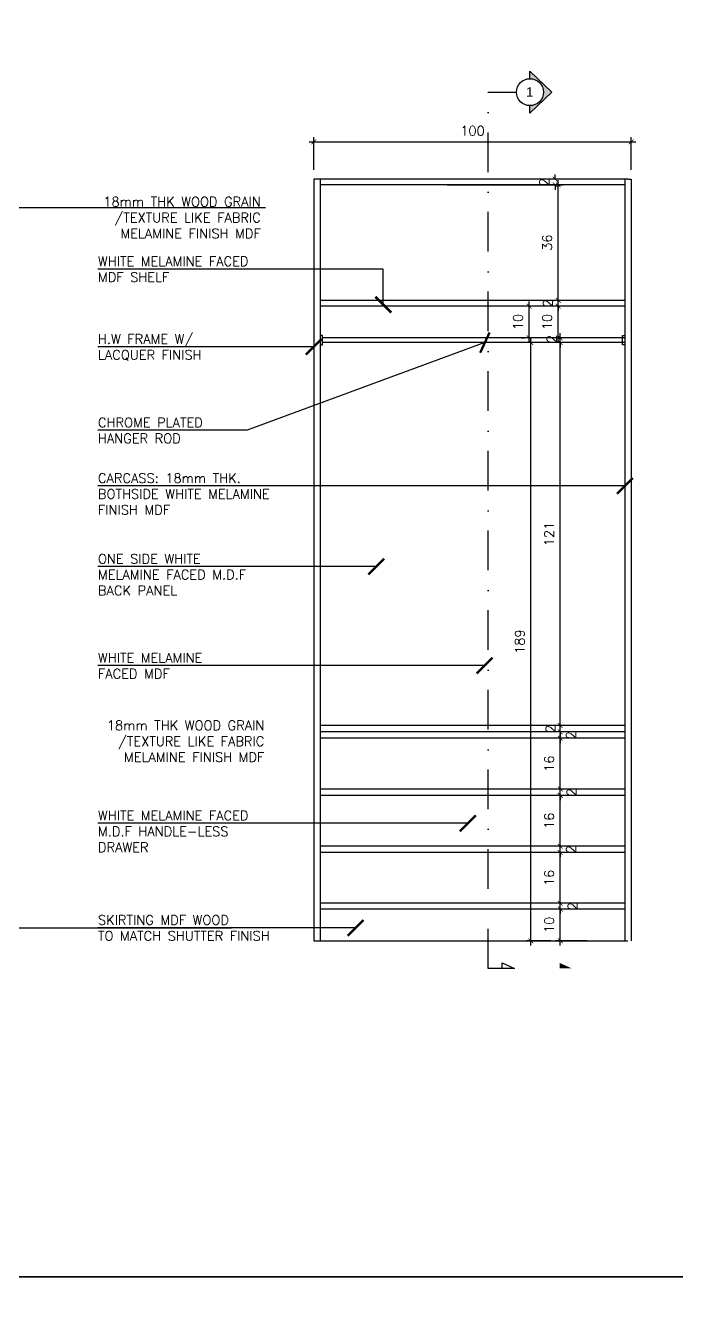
# Model space of a CAD drawing. Header units: centimetres. Extents: x -1287 to 4833, y -4090 to 0.
# Drawn here: x 3423.3 to 3628.3, y -1611.5 to -1205.8 of the extents above; entities that cross this region are included whole.
import ezdxf
from ezdxf.enums import TextEntityAlignment as Align

# ---------------------------------------------------------------- set-up
doc = ezdxf.new("R2010")
doc.units = ezdxf.units.CM
doc.header["$LTSCALE"] = 100
doc.header["$MEASUREMENT"] = 0
doc.linetypes.add('DASHDOT', pattern=[1, 0.5, -0.25, 0, -0.25])
for name, color, linetype in [('CABINET', 4, 'Continuous'), ('DIM IN', 1, 'Continuous'), ('ID_TitleBlock-Text', 3, 'Continuous'), ('SECTION LINE', 6, 'DASHDOT'), ('TEXT', 3, 'Continuous'), ('WALL SECTION Y-Y FOR XREF$0$TEXT', 3, 'Continuous'), ('WALL-03', 2, 'Continuous')]:
    doc.layers.add(name, color=color, linetype=linetype)
doc.styles.add('ART', font='arial.ttf')
doc.styles.add('ROMANS', font='romans')
doc.styles.add('WALL SECTION Y-Y FOR XREF$0$ART', font='arial.ttf')
doc.styles.add('WALL SECTION Y-Y FOR XREF$0$PL18', font='romans.shx', dxfattribs={"height": 18})
doc.dimstyles.new('AS-17-100', dxfattribs={"dimtxt": 10, "dimasz": 5, "dimexe": 10, "dimexo": 10, "dimgap": 6, "dimtad": 1, "dimtoh": 1, "dimdec": 0, "dimdsep": 46, "dimtxsty": 'ROMANS', "dimblk1": 'ARCHTICK', "dimblk2": 'ARCHTICK', "dimsah": 1, "dimcen": 25, "dimdle": 10, "dimclrd": 1, "dimclre": 1, "dimclrt": 2, "dimadec": 0, "dimazin": 0, "dimtfac": 1, "dimtdec": 0, "dimtofl": 0, "dimtmove": 2, "dimatfit": 3, "dimldrblk": 'ARCHTICK', "dimfxl": 1, "dimtolj": 1, "dimtzin": 0, "dimarcsym": 0})
doc.dimstyles.new('WALL SECTION Y-Y FOR XREF$0$18-MH-100', dxfattribs={"dimtxt": 18, "dimasz": 12, "dimexe": 15, "dimexo": 15, "dimgap": 6, "dimtad": 1, "dimtoh": 1, "dimdec": 0, "dimzin": 0, "dimdsep": 46, "dimtxsty": 'WALL SECTION Y-Y FOR XREF$0$PL18', "dimblk1": 'WALL SECTION Y-Y FOR XREF$0$_ARCHTICK', "dimblk2": 'WALL SECTION Y-Y FOR XREF$0$_ARCHTICK', "dimsah": 1, "dimcen": 25, "dimdle": 15, "dimclrd": 1, "dimclre": 1, "dimclrt": 2, "dimadec": 0, "dimazin": 0, "dimtfac": 1, "dimtdec": 0, "dimtmove": 2, "dimatfit": 3, "dimldrblk": 'WALL SECTION Y-Y FOR XREF$0$_ARCHTICK', "dimfxl": 1, "dimtolj": 1, "dimtzin": 0, "dimarcsym": 0})

# ---------------------------------------------------------------- blocks, each defined once
blk = doc.blocks.new('_ARCHTICK')
at = {"color": 0, "linetype": 'ByBlock', "const_width": 0.15}
blk.add_lwpolyline([(-0.5, -0.5), (0.5, 0.5)], dxfattribs=at)
blk = doc.blocks.new('*D78')
at = {"layer": 'Defpoints', "color": 0, "transparency": 16777216}
for p in [(3591.745364840266, -1484.119838485592), (3603.245364840259, -1484.119838485592), (3603.245364840259, -1494.119838485592)]:
    blk.add_point(p, dxfattribs=at)
at = {"layer": 'DIM IN', "color": 1, "lineweight": -2, "transparency": 16777216}
for p, q in [((3600.245364840259, -1484.119838485592), (3590.245364840266, -1484.119838485592)), ((3591.745364840266, -1495.619838485592), (3591.745364840266, -1482.619838485592)), ((3600.245364840259, -1494.119838485592), (3590.245364840266, -1494.119838485592))]:
    blk.add_line(p, q, dxfattribs=at)
at = {"layer": 'DIM IN', "color": 1, "lineweight": -2, "transparency": 16777216, "xscale": 1.5, "yscale": 1.5, "zscale": 1.5}
for p, rotation in [((3591.745364840266, -1484.119838485592), 90), ((3591.745364840266, -1494.119838485592), 270)]:
    blk.add_blockref('_ARCHTICK', p, dxfattribs=dict(at, rotation=rotation))
at = {"layer": 'DIM IN', "color": 2, "transparency": 16777216, "insert": (3588.245364840265, -1489.119838485592), "char_height": 3, "attachment_point": 5, "rotation": 90, "style": 'ROMANS'}
blk.add_mtext('\\A1;10', dxfattribs=at)
blk = doc.blocks.new('*D79')
at = {"layer": 'Defpoints', "color": 0, "transparency": 16777216}
for p in [(3591.745364840266, -1466.319838485592), (3603.245364840259, -1466.319838485592), (3603.245364840259, -1482.319838485592)]:
    blk.add_point(p, dxfattribs=at)
at = {"layer": 'DIM IN', "color": 1, "lineweight": -2, "transparency": 16777216}
for p, q in [((3600.245364840259, -1466.319838485592), (3590.245364840266, -1466.319838485592)), ((3591.745364840266, -1483.819838485592), (3591.745364840266, -1464.819838485592)), ((3600.245364840259, -1482.319838485592), (3590.245364840266, -1482.319838485592))]:
    blk.add_line(p, q, dxfattribs=at)
at = {"layer": 'DIM IN', "color": 1, "lineweight": -2, "transparency": 16777216, "xscale": 1.5, "yscale": 1.5, "zscale": 1.5}
for p, rotation in [((3591.745364840266, -1466.319838485592), 90), ((3591.745364840266, -1482.319838485592), 270)]:
    blk.add_blockref('_ARCHTICK', p, dxfattribs=dict(at, rotation=rotation))
at = {"layer": 'DIM IN', "color": 2, "transparency": 16777216, "insert": (3588.245364840265, -1474.319838485593), "char_height": 3, "attachment_point": 5, "rotation": 90, "style": 'ROMANS'}
blk.add_mtext('\\A1;16', dxfattribs=at)
blk = doc.blocks.new('*D80')
at = {"layer": 'Defpoints', "color": 0, "transparency": 16777216}
for p in [(3591.745364840266, -1464.319838485592), (3603.245364840259, -1464.319838485592), (3603.245364840259, -1466.319838485592)]:
    blk.add_point(p, dxfattribs=at)
at = {"layer": 'DIM IN', "color": 1, "lineweight": -2, "transparency": 16777216}
for p, q in [((3600.245364840259, -1464.319838485592), (3590.245364840266, -1464.319838485592)), ((3591.745364840266, -1464.319838485592), (3591.745364840266, -1462.819838485592)), ((3600.245364840259, -1466.319838485592), (3590.245364840266, -1466.319838485592)), ((3591.745364840266, -1466.319838485592), (3591.745364840266, -1467.819838485592))]:
    blk.add_line(p, q, dxfattribs=at)
at = {"layer": 'DIM IN', "color": 1, "lineweight": -2, "transparency": 16777216, "xscale": 1.5, "yscale": 1.5, "zscale": 1.5}
for p, rotation in [((3591.745364840266, -1464.319838485592), 270), ((3591.745364840266, -1466.319838485592), 90)]:
    blk.add_blockref('_ARCHTICK', p, dxfattribs=dict(at, rotation=rotation))
at = {"layer": 'DIM IN', "color": 2, "transparency": 16777216, "insert": (3595.142787075441, -1465.319838485591), "char_height": 3, "attachment_point": 5, "rotation": 90, "style": 'ROMANS'}
blk.add_mtext('\\A1;2', dxfattribs=at)
blk = doc.blocks.new('*D81')
at = {"layer": 'Defpoints', "color": 0, "transparency": 16777216}
for p in [(3591.745364840266, -1448.319838485592), (3603.245364840259, -1448.319838485592), (3603.245364840259, -1464.319838485592)]:
    blk.add_point(p, dxfattribs=at)
at = {"layer": 'DIM IN', "color": 1, "lineweight": -2, "transparency": 16777216}
for p, q in [((3600.245364840259, -1448.319838485592), (3590.245364840266, -1448.319838485592)), ((3591.745364840266, -1465.819838485592), (3591.745364840266, -1446.819838485592)), ((3600.245364840259, -1464.319838485592), (3590.245364840266, -1464.319838485592))]:
    blk.add_line(p, q, dxfattribs=at)
at = {"layer": 'DIM IN', "color": 1, "lineweight": -2, "transparency": 16777216, "xscale": 1.5, "yscale": 1.5, "zscale": 1.5}
for p, rotation in [((3591.745364840266, -1448.319838485592), 90), ((3591.745364840266, -1464.319838485592), 270)]:
    blk.add_blockref('_ARCHTICK', p, dxfattribs=dict(at, rotation=rotation))
at = {"layer": 'DIM IN', "color": 2, "transparency": 16777216, "insert": (3588.245364840265, -1456.319838485593), "char_height": 3, "attachment_point": 5, "rotation": 90, "style": 'ROMANS'}
blk.add_mtext('\\A1;16', dxfattribs=at)
blk = doc.blocks.new('*D82')
at = {"layer": 'Defpoints', "color": 0, "transparency": 16777216}
for p in [(3591.745364840266, -1446.319838485592), (3603.245364840259, -1446.319838485592), (3603.245364840259, -1448.319838485592)]:
    blk.add_point(p, dxfattribs=at)
at = {"layer": 'DIM IN', "color": 1, "lineweight": -2, "transparency": 16777216}
for p, q in [((3600.245364840259, -1446.319838485592), (3590.245364840266, -1446.319838485592)), ((3600.245364840259, -1448.319838485592), (3590.245364840266, -1448.319838485592)), ((3591.745364840266, -1446.319838485592), (3591.745364840266, -1444.819838485592)), ((3591.745364840266, -1448.319838485592), (3591.745364840266, -1449.819838485592))]:
    blk.add_line(p, q, dxfattribs=at)
at = {"layer": 'DIM IN', "color": 1, "lineweight": -2, "transparency": 16777216, "xscale": 1.5, "yscale": 1.5, "zscale": 1.5}
for p, rotation in [((3591.745364840266, -1446.319838485592), 270), ((3591.745364840266, -1448.319838485592), 90)]:
    blk.add_blockref('_ARCHTICK', p, dxfattribs=dict(at, rotation=rotation))
at = {"layer": 'DIM IN', "color": 2, "transparency": 16777216, "insert": (3595.312885049105, -1447.319838485591), "char_height": 3, "attachment_point": 5, "rotation": 90, "style": 'ROMANS'}
blk.add_mtext('\\A1;2', dxfattribs=at)
blk = doc.blocks.new('*D83')
at = {"layer": 'Defpoints', "color": 0, "transparency": 16777216}
for p in [(3591.745364840266, -1430.319838485592), (3603.245364840259, -1430.319838485592), (3603.245364840259, -1446.319838485592)]:
    blk.add_point(p, dxfattribs=at)
at = {"layer": 'DIM IN', "color": 1, "lineweight": -2, "transparency": 16777216}
for p, q in [((3600.245364840259, -1430.319838485592), (3590.245364840266, -1430.319838485592)), ((3591.745364840266, -1447.819838485592), (3591.745364840266, -1428.819838485592)), ((3600.245364840259, -1446.319838485592), (3590.245364840266, -1446.319838485592))]:
    blk.add_line(p, q, dxfattribs=at)
at = {"layer": 'DIM IN', "color": 1, "lineweight": -2, "transparency": 16777216, "xscale": 1.5, "yscale": 1.5, "zscale": 1.5}
for p, rotation in [((3591.745364840266, -1430.319838485592), 90), ((3591.745364840266, -1446.319838485592), 270)]:
    blk.add_blockref('_ARCHTICK', p, dxfattribs=dict(at, rotation=rotation))
at = {"layer": 'DIM IN', "color": 2, "transparency": 16777216, "insert": (3588.245364840265, -1438.319838485593), "char_height": 3, "attachment_point": 5, "rotation": 90, "style": 'ROMANS'}
blk.add_mtext('\\A1;16', dxfattribs=at)
blk = doc.blocks.new('*D84')
at = {"layer": 'Defpoints', "color": 0, "transparency": 16777216}
for p in [(3591.745364840266, -1428.319838485592), (3603.245364840259, -1428.319838485592), (3603.245364840259, -1430.319838485592)]:
    blk.add_point(p, dxfattribs=at)
at = {"layer": 'DIM IN', "color": 1, "lineweight": -2, "transparency": 16777216}
for p, q in [((3591.745364840266, -1428.319838485592), (3591.745364840266, -1426.819838485592)), ((3600.245364840259, -1428.319838485592), (3590.245364840266, -1428.319838485592)), ((3600.245364840259, -1430.319838485592), (3590.245364840266, -1430.319838485592)), ((3591.745364840266, -1430.319838485592), (3591.745364840266, -1431.819838485592))]:
    blk.add_line(p, q, dxfattribs=at)
at = {"layer": 'DIM IN', "color": 1, "lineweight": -2, "transparency": 16777216, "xscale": 1.5, "yscale": 1.5, "zscale": 1.5}
for p, rotation in [((3591.745364840266, -1428.319838485592), 270), ((3591.745364840266, -1430.319838485592), 90)]:
    blk.add_blockref('_ARCHTICK', p, dxfattribs=dict(at, rotation=rotation))
at = {"layer": 'DIM IN', "color": 2, "transparency": 16777216, "insert": (3595.117441096947, -1429.319838485591), "char_height": 3, "attachment_point": 5, "rotation": 90, "style": 'ROMANS'}
blk.add_mtext('\\A1;2', dxfattribs=at)
blk = doc.blocks.new('*D85')
at = {"layer": 'Defpoints', "color": 0, "transparency": 16777216}
for p in [(3591.745364840266, -1426.319838485592), (3603.245364840259, -1426.319838485592), (3603.245364840259, -1428.319838485592)]:
    blk.add_point(p, dxfattribs=at)
at = {"layer": 'DIM IN', "color": 1, "lineweight": -2, "transparency": 16777216}
for p, q in [((3600.245364840259, -1426.319838485592), (3590.245364840266, -1426.319838485592)), ((3591.745364840266, -1426.319838485592), (3591.745364840266, -1424.819838485592)), ((3600.245364840259, -1428.319838485592), (3590.245364840266, -1428.319838485592)), ((3591.745364840266, -1428.319838485592), (3591.745364840266, -1429.819838485592))]:
    blk.add_line(p, q, dxfattribs=at)
at = {"layer": 'DIM IN', "color": 1, "lineweight": -2, "transparency": 16777216, "xscale": 1.5, "yscale": 1.5, "zscale": 1.5}
for p, rotation in [((3591.745364840266, -1426.319838485592), 270), ((3591.745364840266, -1428.319838485592), 90)]:
    blk.add_blockref('_ARCHTICK', p, dxfattribs=dict(at, rotation=rotation))
at = {"layer": 'DIM IN', "color": 2, "transparency": 16777216, "insert": (3588.656133826429, -1427.319838485591), "char_height": 3, "attachment_point": 5, "rotation": 90, "style": 'ROMANS'}
blk.add_mtext('\\A1;2', dxfattribs=at)
blk = doc.blocks.new('*D86')
at = {"layer": 'Defpoints', "color": 0, "transparency": 16777216}
for p in [(3591.745364840266, -1482.319838485591), (3603.245364840259, -1482.319838485591), (3603.245364840259, -1484.119838485592)]:
    blk.add_point(p, dxfattribs=at)
at = {"layer": 'DIM IN', "color": 1, "lineweight": -2, "transparency": 16777216}
for p, q in [((3591.745364840266, -1482.319838485591), (3591.745364840266, -1480.819838485591)), ((3600.245364840259, -1482.319838485591), (3590.245364840266, -1482.319838485591)), ((3600.245364840259, -1484.119838485592), (3590.245364840266, -1484.119838485592)), ((3591.745364840266, -1484.119838485592), (3591.745364840266, -1485.619838485592))]:
    blk.add_line(p, q, dxfattribs=at)
at = {"layer": 'DIM IN', "color": 1, "lineweight": -2, "transparency": 16777216, "xscale": 1.5, "yscale": 1.5, "zscale": 1.5}
for p, rotation in [((3591.745364840266, -1482.319838485591), 270), ((3591.745364840266, -1484.119838485592), 90)]:
    blk.add_blockref('_ARCHTICK', p, dxfattribs=dict(at, rotation=rotation))
at = {"layer": 'DIM IN', "color": 2, "transparency": 16777216, "insert": (3595.620340961146, -1483.219838485591), "char_height": 3, "attachment_point": 5, "rotation": 90, "style": 'ROMANS'}
blk.add_mtext('\\A1;2', dxfattribs=at)
blk = doc.blocks.new('*D87')
at = {"layer": 'Defpoints', "color": 0, "transparency": 16777216}
for p in [(3591.745364840259, -1305.619838485592), (3591.745364840266, -1305.619838485592), (3593.245364840259, -1426.319838485592)]:
    blk.add_point(p, dxfattribs=at)
at = {"layer": 'DIM IN', "color": 1, "lineweight": -2, "transparency": 16777216}
for p, q in [((3591.745364840266, -1427.819838485592), (3591.745364840266, -1304.119838485592)), ((3594.745364840259, -1305.619838485592), (3593.245364840266, -1305.619838485592))]:
    blk.add_line(p, q, dxfattribs=at)
at = {"layer": 'DIM IN', "color": 1, "lineweight": -2, "transparency": 16777216, "xscale": 1.5, "yscale": 1.5, "zscale": 1.5}
for p, rotation in [((3591.745364840266, -1305.619838485592), 90), ((3591.745364840266, -1426.319838485592), 270)]:
    blk.add_blockref('_ARCHTICK', p, dxfattribs=dict(at, rotation=rotation))
at = {"layer": 'DIM IN', "color": 2, "transparency": 16777216, "insert": (3588.245364840265, -1365.969838485593), "char_height": 3, "attachment_point": 5, "rotation": 90, "style": 'ROMANS'}
blk.add_mtext('\\A1;121', dxfattribs=at)
blk = doc.blocks.new('*D88')
at = {"layer": 'Defpoints', "color": 0, "transparency": 16777216}
for p in [(3591.745364840266, -1304.119838485593), (3591.745364840259, -1305.619838485592), (3606.143911526477, -1304.119838485593)]:
    blk.add_point(p, dxfattribs=at)
at = {"layer": 'DIM IN', "color": 1, "lineweight": -2, "transparency": 16777216}
for p, q in [((3603.143911526477, -1304.119838485593), (3590.245364840266, -1304.119838485593)), ((3591.745364840266, -1304.119838485593), (3591.745364840266, -1302.619838485593)), ((3591.745364840266, -1305.619838485592), (3591.745364840266, -1307.119838485592)), ((3594.745364840259, -1305.619838485592), (3593.245364840266, -1305.619838485592))]:
    blk.add_line(p, q, dxfattribs=at)
at = {"layer": 'DIM IN', "color": 1, "lineweight": -2, "transparency": 16777216, "xscale": 1.5, "yscale": 1.5, "zscale": 1.5}
for p, rotation in [((3591.745364840266, -1304.119838485593), 270), ((3591.745364840266, -1305.619838485592), 90)]:
    blk.add_blockref('_ARCHTICK', p, dxfattribs=dict(at, rotation=rotation))
at = {"layer": 'DIM IN', "color": 2, "transparency": 16777216, "insert": (3589.059652263088, -1304.480332311059), "char_height": 3, "attachment_point": 5, "rotation": 90, "style": 'ROMANS'}
blk.add_mtext('\\A1;2', dxfattribs=at)
blk = doc.blocks.new('*D89')
at = {"layer": 'Defpoints', "color": 0, "transparency": 16777216}
for p in [(3582.486833996116, -1305.619838485592), (3591.745364840259, -1305.619838485592), (3591.745364840259, -1494.119838485592)]:
    blk.add_point(p, dxfattribs=at)
at = {"layer": 'DIM IN', "color": 1, "lineweight": -2, "transparency": 16777216}
for p, q in [((3588.745364840259, -1305.619838485592), (3580.986833996116, -1305.619838485592)), ((3582.486833996116, -1495.619838485592), (3582.486833996116, -1304.119838485592)), ((3588.745364840259, -1494.119838485592), (3580.986833996116, -1494.119838485592))]:
    blk.add_line(p, q, dxfattribs=at)
at = {"layer": 'DIM IN', "color": 1, "lineweight": -2, "transparency": 16777216, "xscale": 1.5, "yscale": 1.5, "zscale": 1.5}
for p, rotation in [((3582.486833996116, -1305.619838485592), 90), ((3582.486833996116, -1494.119838485592), 270)]:
    blk.add_blockref('_ARCHTICK', p, dxfattribs=dict(at, rotation=rotation))
at = {"layer": 'DIM IN', "color": 2, "transparency": 16777216, "insert": (3578.986833996114, -1399.869838485593), "char_height": 3, "attachment_point": 5, "rotation": 90, "style": 'ROMANS'}
blk.add_mtext('\\A1;189', dxfattribs=at)
blk = doc.blocks.new('*D247')
at = {"layer": 'Defpoints', "color": 0, "transparency": 16777216}
for p in [(3581.938112155082, -1294.119838485592), (3581.93811215509, -1294.119838485592), (3582.486833996108, -1304.119838485592)]:
    blk.add_point(p, dxfattribs=at)
at = {"layer": 'DIM IN', "color": 1, "lineweight": -2, "transparency": 16777216}
for p, q in [((3581.93811215509, -1305.619838485592), (3581.93811215509, -1292.619838485592)), ((3584.938112155082, -1294.119838485592), (3583.43811215509, -1294.119838485592)), ((3579.486833996108, -1304.119838485592), (3580.43811215509, -1304.119838485592))]:
    blk.add_line(p, q, dxfattribs=at)
at = {"layer": 'DIM IN', "color": 1, "lineweight": -2, "transparency": 16777216, "xscale": 1.5, "yscale": 1.5, "zscale": 1.5}
for p, rotation in [((3581.93811215509, -1294.119838485592), 90), ((3581.93811215509, -1304.119838485592), 270)]:
    blk.add_blockref('_ARCHTICK', p, dxfattribs=dict(at, rotation=rotation))
at = {"layer": 'DIM IN', "color": 2, "transparency": 16777216, "insert": (3578.438112155088, -1299.119838485593), "char_height": 3, "attachment_point": 5, "rotation": 90, "style": 'ROMANS'}
blk.add_mtext('\\A1;10', dxfattribs=at)
blk = doc.blocks.new('*D248')
at = {"layer": 'Defpoints', "color": 0, "transparency": 16777216}
for p in [(3591.120126215397, -1294.119838485593), (3591.120126215404, -1294.119838485593), (3606.143911526477, -1304.119838485593)]:
    blk.add_point(p, dxfattribs=at)
at = {"layer": 'DIM IN', "color": 1, "lineweight": -2, "transparency": 16777216}
for p, q in [((3591.120126215404, -1305.619838485593), (3591.120126215404, -1292.619838485593)), ((3594.120126215397, -1294.119838485593), (3592.620126215404, -1294.119838485593)), ((3603.143911526477, -1304.119838485593), (3589.620126215404, -1304.119838485593))]:
    blk.add_line(p, q, dxfattribs=at)
at = {"layer": 'DIM IN', "color": 1, "lineweight": -2, "transparency": 16777216, "xscale": 1.5, "yscale": 1.5, "zscale": 1.5}
for p, rotation in [((3591.120126215404, -1294.119838485593), 90), ((3591.120126215404, -1304.119838485593), 270)]:
    blk.add_blockref('_ARCHTICK', p, dxfattribs=dict(at, rotation=rotation))
at = {"layer": 'DIM IN', "color": 2, "transparency": 16777216, "insert": (3587.620126215403, -1299.119838485594), "char_height": 3, "attachment_point": 5, "rotation": 90, "style": 'ROMANS'}
blk.add_mtext('\\A1;10', dxfattribs=at)
blk = doc.blocks.new('*D249')
at = {"layer": 'Defpoints', "color": 0, "transparency": 16777216}
for p in [(3591.120126215404, -1292.319838485591), (3591.120126215397, -1294.119838485593), (3592.495364840259, -1292.319838485591)]:
    blk.add_point(p, dxfattribs=at)
at = {"layer": 'DIM IN', "color": 1, "lineweight": -2, "transparency": 16777216}
for p, q in [((3589.495364840259, -1292.319838485591), (3589.620126215404, -1292.319838485591)), ((3591.120126215404, -1292.319838485591), (3591.120126215404, -1290.819838485591)), ((3591.120126215404, -1294.119838485593), (3591.120126215404, -1295.619838485593)), ((3594.120126215397, -1294.119838485593), (3592.620126215404, -1294.119838485593))]:
    blk.add_line(p, q, dxfattribs=at)
at = {"layer": 'DIM IN', "color": 1, "lineweight": -2, "transparency": 16777216, "xscale": 1.5, "yscale": 1.5, "zscale": 1.5}
for p, rotation in [((3591.120126215404, -1292.319838485591), 270), ((3591.120126215404, -1294.119838485593), 90)]:
    blk.add_blockref('_ARCHTICK', p, dxfattribs=dict(at, rotation=rotation))
at = {"layer": 'DIM IN', "color": 2, "transparency": 16777216, "insert": (3587.823092598398, -1293.219838485591), "char_height": 3, "attachment_point": 5, "rotation": 90, "style": 'ROMANS'}
blk.add_mtext('\\A1;2', dxfattribs=at)
blk = doc.blocks.new('*D250')
at = {"layer": 'Defpoints', "color": 0, "transparency": 16777216}
for p in [(3553.146449733857, -1255.919838485591), (3591.120126215397, -1255.919838485591), (3592.495364840259, -1292.319838485591)]:
    blk.add_point(p, dxfattribs=at)
at = {"layer": 'DIM IN', "color": 1, "lineweight": -2, "transparency": 16777216}
for p, q in [((3556.146449733857, -1255.919838485591), (3592.620126215397, -1255.919838485591)), ((3591.120126215397, -1293.819838485591), (3591.120126215397, -1254.419838485591)), ((3589.495364840259, -1292.319838485591), (3589.620126215397, -1292.319838485591))]:
    blk.add_line(p, q, dxfattribs=at)
at = {"layer": 'DIM IN', "color": 1, "lineweight": -2, "transparency": 16777216, "xscale": 1.5, "yscale": 1.5, "zscale": 1.5}
for p, rotation in [((3591.120126215397, -1255.919838485591), 90), ((3591.120126215397, -1292.319838485591), 270)]:
    blk.add_blockref('_ARCHTICK', p, dxfattribs=dict(at, rotation=rotation))
at = {"layer": 'DIM IN', "color": 2, "transparency": 16777216, "insert": (3587.620126215395, -1274.119838485592), "char_height": 3, "attachment_point": 5, "rotation": 90, "style": 'ROMANS'}
blk.add_mtext('\\A1;36', dxfattribs=at)
blk = doc.blocks.new('*D251')
at = {"layer": 'Defpoints', "color": 0, "transparency": 16777216}
for p in [(3553.146449733857, -1255.919838485591), (3590.120126215397, -1254.119838485591), (3611.091491231707, -1254.119838485591)]:
    blk.add_point(p, dxfattribs=at)
at = {"layer": 'DIM IN', "color": 1, "lineweight": -2, "transparency": 16777216}
for p, q in [((3590.120126215397, -1254.119838485591), (3590.120126215397, -1252.619838485591)), ((3556.146449733857, -1255.919838485591), (3591.620126215397, -1255.919838485591)), ((3608.091491231707, -1254.119838485591), (3588.620126215397, -1254.119838485591)), ((3590.120126215397, -1255.919838485591), (3590.120126215397, -1257.419838485591))]:
    blk.add_line(p, q, dxfattribs=at)
at = {"layer": 'DIM IN', "color": 1, "lineweight": -2, "transparency": 16777216, "xscale": 1.5, "yscale": 1.5, "zscale": 1.5}
for p, rotation in [((3590.120126215397, -1254.119838485591), 270), ((3590.120126215397, -1255.919838485591), 90)]:
    blk.add_blockref('_ARCHTICK', p, dxfattribs=dict(at, rotation=rotation))
at = {"layer": 'DIM IN', "color": 2, "transparency": 16777216, "insert": (3586.701121791381, -1255.01983848559), "char_height": 3, "attachment_point": 5, "rotation": 90, "style": 'ROMANS'}
blk.add_mtext('\\A1;2', dxfattribs=at)
blk = doc.blocks.new('WALL SECTION Y-Y FOR XREF$0$_ARCHTICK')
at = {"color": 0, "linetype": 'ByBlock', "const_width": 0.15}
blk.add_lwpolyline([(-0.5, -0.5), (0.5, 0.5)], dxfattribs=at)
blk = doc.blocks.new('*D256')
at = {"layer": 'Defpoints', "color": 0, "transparency": 16777216}
for p in [(3614.091491231711, -1242.351626269382), (3514.091491231706, -1254.119838485591), (3614.091491231711, -1254.119838485591)]:
    blk.add_point(p, dxfattribs=at)
at = {"layer": 'DIM IN', "color": 1, "lineweight": -2, "transparency": 16777216}
for p, q in [((3514.091491231706, -1251.119838485591), (3514.091491231706, -1240.851626269382)), ((3614.091491231711, -1251.119838485591), (3614.091491231711, -1240.851626269382)), ((3512.591491231706, -1242.351626269382), (3615.591491231711, -1242.351626269382))]:
    blk.add_line(p, q, dxfattribs=at)
at = {"layer": 'DIM IN', "color": 1, "lineweight": -2, "transparency": 16777216, "xscale": 1.5, "yscale": 1.5, "zscale": 1.5, "rotation": 180}
blk.add_blockref('_ARCHTICK', (3514.091491231706, -1242.351626269382), dxfattribs=at)
at = {"layer": 'DIM IN', "color": 1, "lineweight": -2, "transparency": 16777216, "xscale": 1.5, "yscale": 1.5, "zscale": 1.5}
blk.add_blockref('_ARCHTICK', (3614.091491231711, -1242.351626269382), dxfattribs=at)
at = {"layer": 'DIM IN', "color": 2, "transparency": 16777216, "insert": (3564.091491231708, -1238.851626269382), "char_height": 3, "attachment_point": 5, "style": 'ROMANS'}
blk.add_mtext('\\A1;100', dxfattribs=at)

msp = doc.modelspace()

# ---------------------------------------------------------------- hatches: boundary and pattern name
at = {"layer": 'SECTION LINE'}
h = msp.add_hatch(color=251, dxfattribs=at)
edge = h.paths.add_edge_path()
edge.add_line((3582.191282201287, -1220.036066442248), (3582.191282201287, -1222.441835709294))
edge.add_ellipse((3582.191282201287, -1226.691986142151), major_axis=(3.005310192136046, -3.005310192136035), ratio=0.9999999999999887, start_angle=-45.000000000000284, end_angle=134.9999999999997, ccw=False)
edge.add_line((3582.191282201287, -1230.942136575008), (3582.191282201287, -1233.347905842056))
edge.add_line((3582.191282201287, -1233.347905842056), (3589.146188190015, -1226.69198614215))
edge.add_line((3589.146188190015, -1226.69198614215), (3582.191282201287, -1220.036066442248))
msp.add_hatch(color=251, dxfattribs=at).paths.add_polyline_path([(3591.520749319831, -1501.102904186616), (3595.421124378945, -1502.853576936078), (3591.520749319831, -1502.85357693608)])

# ---------------------------------------------------------------- linework, layer by layer
at = {"layer": 'CABINET', "color": 2}
for p, q in [((3514.091491231706, -1254.119838485591), (3514.091491231706, -1494.119838485591)), ((3613.091491231708, -1254.119838485591), (3514.091491231706, -1254.119838485591)), ((3613.091491231708, -1254.119838485591), (3614.091491231711, -1254.119838485591)), ((3614.091491231711, -1254.119838485591), (3614.091491231711, -1494.119838485591))]:
    msp.add_line(p, q, dxfattribs=at)
at = {"layer": 'CABINET', "color": 1}
for p, q in [((3516.091491231702, -1254.119838485591), (3516.091491231702, -1494.119838485591)), ((3612.091491231714, -1255.919838485591), (3516.091491231702, -1255.919838485591)), ((3612.091491231715, -1254.119838485591), (3612.091491231715, -1494.119838485591)), ((3612.091491231714, -1292.319838485591), (3516.091491231702, -1292.319838485591)), ((3612.091491231714, -1294.119838485592), (3516.091491231702, -1294.119838485591)), ((3612.091491231715, -1304.119838485592), (3516.791491231702, -1304.119838485592)), ((3612.091491231715, -1305.619838485592), (3516.791491231702, -1305.619838485592)), ((3612.091491231714, -1426.319838485591), (3516.091491231702, -1426.319838485591)), ((3612.091491231714, -1428.319838485591), (3516.091491231702, -1428.319838485591)), ((3612.091491231714, -1430.319838485591), (3516.091491231702, -1430.319838485591)), ((3612.091491231714, -1446.319838485591), (3516.091491231702, -1446.319838485591)), ((3612.091491231714, -1448.319838485591), (3516.091491231702, -1448.319838485591)), ((3612.091491231714, -1464.319838485591), (3516.091491231702, -1464.319838485591)), ((3612.091491231714, -1466.319838485591), (3516.091491231702, -1466.319838485591)), ((3612.091491231714, -1482.319838485591), (3516.091491231702, -1482.319838485591)), ((3612.091491231714, -1484.119838485591), (3516.091491231702, -1484.119838485591))]:
    msp.add_line(p, q, dxfattribs=at)
for points in [[(3516.091491231702, -1306.369838485592), (3516.791491231702, -1306.369838485592), (3516.791491231702, -1303.369838485592), (3516.091491231702, -1303.369838485592)], [(3612.091491231715, -1306.369838485592), (3611.391491231715, -1306.369838485592), (3611.391491231715, -1303.369838485592), (3612.091491231715, -1303.369838485592)]]:
    msp.add_lwpolyline(points, dxfattribs=at)
at = {"layer": 'ID_TitleBlock-Text'}
for points in [[(2848.459715474368, -1600), (4317.84221535593, -1600), (4317.84221535593, -800), (2848.459715474368, -800)], [(2848.459715474368, -2400), (4317.84221535593, -2400), (4317.84221535593, -1600), (2848.459715474368, -1600)]]:
    msp.add_lwpolyline(points, close=True, dxfattribs=at)
at = {"layer": 'SECTION LINE', "color": 2, "linetype": 'Continuous'}
msp.add_lwpolyline([(3582.191282201287, -1222.441835709294), (3582.191282201287, -1220.036066442247), (3589.146188190015, -1226.69198614215), (3582.191282201287, -1233.347905842055), (3582.191282201287, -1230.942136575008)], dxfattribs=at)
at = {"layer": 'SECTION LINE', "color": 1, "ltscale": 0.25}
msp.add_lwpolyline([(3573.423809760132, -1502.85357693608), (3573.423809760132, -1501.102904186616), (3577.324184819247, -1502.853576936078), (3569.075197302377, -1502.853576936081), (3569.075197302374, -1226.691986142151), (3577.94113176843, -1226.691986142151)], dxfattribs=at)
at = {"layer": 'SECTION LINE', "color": 2, "linetype": 'Continuous'}
msp.add_circle((3582.191282201287, -1226.691986142151), 4.250150432856842, dxfattribs=at)
at = {"layer": 'WALL-03'}
msp.add_line((3514.091491231706, -1494.119838485591), (3613.091491231708, -1494.119838485591), dxfattribs=at)

# ---------------------------------------------------------------- texts
at = {"layer": 'SECTION LINE', "color": 2, "style": 'ART'}
msp.add_text('1', height=2.953124999998806, dxfattribs=at).set_placement((3582.131654598988, -1226.622798326757), align=Align.MIDDLE_CENTER)
at = {"layer": 'TEXT', "char_height": 3, "style": 'ROMANS'}
for s, width, insert, attachment_point in [('18mm THK WOOD GRAIN \\P/TEXTURE LIKE FABRIC \\PMELAMINE FINISH MDF', 108.9032135798393, (3497.370483928273, -1259.718168051701), 3), ('WHITE MELAMINE FACED MDF SHELF', 56.53773070924626, (3446.062834770156, -1278.478341859349), 1), ('H.W FRAME W/ \\PLACQUER FINISH', 108.9032135798393, (3446.062834770156, -1302.990572647484), 1), ('CHROME PLATED \\PHANGER ROD', 108.9032135798393, (3446.062834770156, -1329.304220285284), 1), ('CARCASS: 18mm THK. \\PBOTHSIDE WHITE MELAMINE\\PFINISH MDF', 108.9032135798393, (3446.062834770156, -1346.831945759071), 1), ('ONE SIDE WHITE \\PMELAMINE FACED M.D.F \\PBACK PANEL', 108.9032135798393, (3446.062834770156, -1372.238222914059), 1), ('WHITE MELAMINE \\PFACED MDF ', 108.9032135798393, (3446.062834770156, -1403.465804146127), 1), ('18mm THK WOOD GRAIN \\P/TEXTURE LIKE FABRIC \\PMELAMINE FINISH MDF', 108.9032135798393, (3498.491068984338, -1424.74821155878), 3), ('\\pt36;WHITE MELAMINE FACED \\PM.D.F HANDLE-LESS \\PDRAWER', 108.9032135798393, (3446.062834770156, -1453.160031028726), 1), ('SKIRTING MDF WOOD\\PTO MATCH SHUTTER FINISH', 108.9032135798393, (3446.062834770156, -1486.090982024321), 1)]:
    msp.add_mtext_dynamic_manual_height_columns(s, width=width, gutter_width=100, heights=[0], dxfattribs=dict(at, insert=insert, attachment_point=attachment_point))

# ---------------------------------------------------------------- dimensions: what is measured, and where the dimension line sits
at = {"layer": 'DIM IN', "color": 1}
dim = msp.add_linear_dim(base=(3614.091491231711, -1242.351626269382), p1=(3514.091491231706, -1254.119838485591), p2=(3614.091491231711, -1254.119838485591), dimstyle='AS-17-100', override={"dimtxt": 3, "dimasz": 1.5, "dimexe": 1.5, "dimexo": 3, "dimgap": 2, "dimdec": 1, "dimdle": 1.5}, dxfattribs=at)
dim.commit()
dim.dimension.update_dxf_attribs({"geometry": '*D256', "text_midpoint": (3564.091491231708, -1238.851626269382)})
at = {"layer": 'DIM IN'}
for base, p1, p2, picture, middle in [((3590.120126215397, -1254.119838485591), (3553.146449733855, -1255.919838485591), (3611.091491231705, -1254.119838485591), '*D251', (3586.701121791381, -1255.01983848559)), ((3591.120126215404, -1292.319838485591), (3591.120126215395, -1294.119838485592), (3592.495364840257, -1292.319838485591), '*D249', (3587.823092598398, -1293.219838485591)), ((3591.745364840266, -1304.119838485593), (3591.745364840257, -1305.619838485592), (3606.143911526475, -1304.119838485592), '*D88', (3589.059652263088, -1304.480332311059)), ((3591.745364840266, -1426.319838485592), (3603.245364840257, -1428.319838485591), (3603.245364840257, -1426.319838485591), '*D85', (3588.656133826429, -1427.319838485591)), ((3591.745364840266, -1428.319838485592), (3603.245364840257, -1430.319838485591), (3603.245364840257, -1428.319838485591), '*D84', (3595.117441096947, -1429.319838485591)), ((3591.745364840266, -1446.319838485592), (3603.245364840257, -1448.319838485591), (3603.245364840257, -1446.319838485591), '*D82', (3595.312885049105, -1447.319838485591)), ((3591.745364840266, -1464.319838485592), (3603.245364840257, -1466.319838485591), (3603.245364840257, -1464.319838485591), '*D80', (3595.142787075441, -1465.319838485591)), ((3591.745364840266, -1482.319838485591), (3603.245364840257, -1484.119838485591), (3603.245364840257, -1482.319838485591), '*D86', (3595.620340961146, -1483.219838485591))]:
    dim = msp.add_linear_dim(base=base, p1=p1, p2=p2, angle=90, dimstyle='AS-17-100', override={"dimtxt": 3, "dimasz": 1.5, "dimexe": 1.5, "dimexo": 3, "dimgap": 2, "dimdle": 1.5}, dxfattribs=at)
    dim.commit()
    dim.dimension.update_dxf_attribs({"geometry": picture, "text_midpoint": middle, "dimtype": 160})
for base, p1, p2, picture, middle in [((3591.120126215397, -1255.919838485591), (3592.495364840257, -1292.319838485591), (3553.146449733855, -1255.919838485591), '*D250', (3587.620126215395, -1274.119838485592)), ((3581.93811215509, -1294.119838485592), (3582.486833996106, -1304.119838485592), (3581.93811215508, -1294.119838485592), '*D247', (3578.438112155088, -1299.119838485593)), ((3591.120126215404, -1294.119838485593), (3606.143911526475, -1304.119838485592), (3591.120126215395, -1294.119838485592), '*D248', (3587.620126215403, -1299.119838485594)), ((3582.486833996116, -1305.619838485592), (3591.745364840257, -1494.119838485591), (3591.745364840257, -1305.619838485592), '*D89', (3578.986833996114, -1399.869838485593)), ((3591.745364840266, -1305.619838485592), (3593.245364840257, -1426.319838485591), (3591.745364840257, -1305.619838485592), '*D87', (3588.245364840265, -1365.969838485593)), ((3591.745364840266, -1430.319838485592), (3603.245364840257, -1446.319838485591), (3603.245364840257, -1430.319838485591), '*D83', (3588.245364840265, -1438.319838485593)), ((3591.745364840266, -1448.319838485592), (3603.245364840257, -1464.319838485591), (3603.245364840257, -1448.319838485591), '*D81', (3588.245364840265, -1456.319838485593)), ((3591.745364840266, -1466.319838485592), (3603.245364840257, -1482.319838485591), (3603.245364840257, -1466.319838485591), '*D79', (3588.245364840265, -1474.319838485593)), ((3591.745364840266, -1484.119838485592), (3603.245364840257, -1494.119838485591), (3603.245364840257, -1484.119838485591), '*D78', (3588.245364840265, -1489.119838485592))]:
    dim = msp.add_linear_dim(base=base, p1=p1, p2=p2, angle=90, dimstyle='AS-17-100', override={"dimtxt": 3, "dimasz": 1.5, "dimexe": 1.5, "dimexo": 3, "dimgap": 2, "dimdle": 1.5}, dxfattribs=at)
    dim.commit()
    dim.dimension.update_dxf_attribs({"geometry": picture, "text_midpoint": middle})

# ---------------------------------------------------------------- leaders
at = {"layer": 'WALL SECTION Y-Y FOR XREF$0$TEXT'}
for points in [[(3352.83377957297, -1263.033408404345), (3451.011987220254, -1263.033408404344), (3498.812129490077, -1263.033408404345)], [(3535.991491231707, -1293.662510713248), (3535.991491231707, -1282.428884287617), (3446.062834770156, -1282.428884287618)], [(3567.991491231719, -1305.619838485592), (3493.075371452503, -1333.254762713552), (3446.062834770156, -1333.254762713553)], [(3514.091491231706, -1306.941115075752), (3478.178550995015, -1306.941115075752), (3446.062834770156, -1306.941115075753)], [(3612.091491231705, -1350.782488187338), (3478.178550995015, -1350.782488187338), (3446.062834770156, -1350.782488187339)], [(3533.740248310718, -1376.188765342327), (3478.178550995015, -1376.188765342327), (3446.062834770156, -1376.188765342328)], [(3567.891491231721, -1407.416346574395), (3478.178550995015, -1407.416346574395), (3446.062834770156, -1407.416346574396)], [(3562.618226030429, -1457.110573456994), (3478.178550995015, -1457.110573456994), (3446.062834770156, -1457.110573456995)], [(3349.769173833311, -1490.041524452588), (3456.0453370474, -1490.041524452588), (3488.161053272258, -1490.041524452589)], [(3527.242560610714, -1490.041524452588), (3478.178550995015, -1490.041524452588), (3446.062834770156, -1490.041524452589)]]:
    msp.add_leader(points, dimstyle='WALL SECTION Y-Y FOR XREF$0$18-MH-100', override={"dimasz": 5, "dimtad": 0, "dimtxsty": 'WALL SECTION Y-Y FOR XREF$0$ART'}, dxfattribs=at)

doc.saveas('drawing.dxf')
